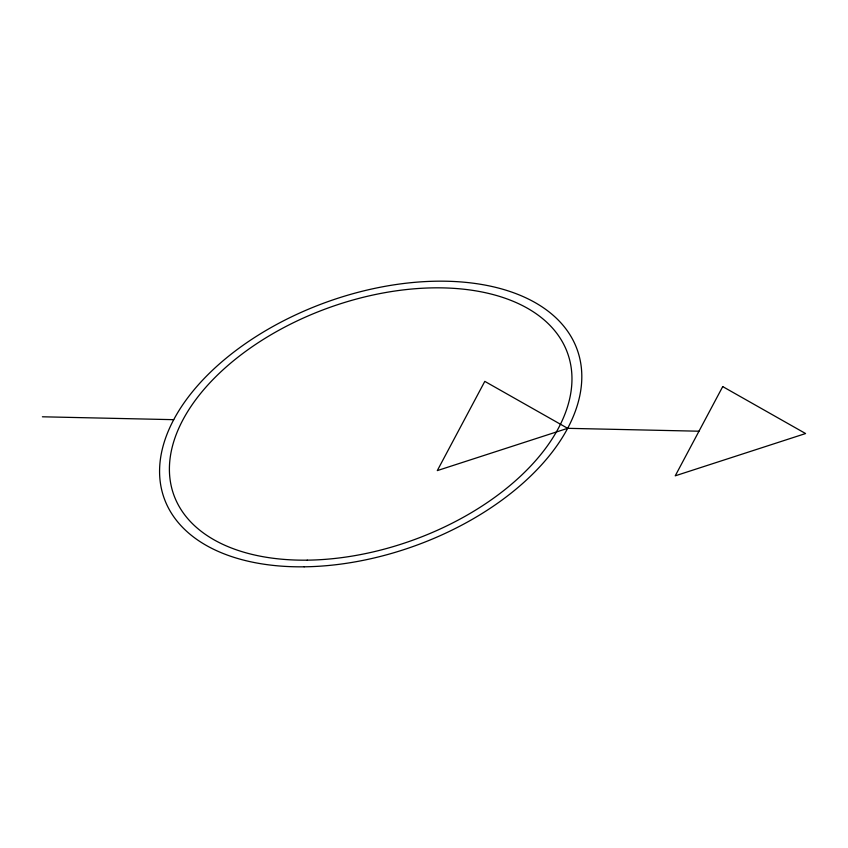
<?xml version="1.0" encoding="UTF-8"?>
<svg xmlns="http://www.w3.org/2000/svg" width="848" height="848" viewBox="0 0 848 848"><rect width="100%" height="100%" fill="white"/><g stroke="black" fill="none" stroke-linecap="round" stroke-linejoin="round"><path stroke-width="1.27" d="M567.672 428.325L437.303 470.598L484.802 381.367L567.672 428.325L698.985 431.208M42.4 416.792L173.713 419.675M722.729 386.593L675.241 475.823L805.6 433.54L722.729 386.593M304.156 566.814A219.484 129.627 -19.8 0 0 577.477 350.447A219.484 129.627 -19.8 0 0 230.433 354.74A219.484 129.627 -19.8 0 0 304.156 566.814M307.262 560.157A209.244 123.575 -19.8 0 0 567.831 353.881A209.244 123.575 -19.8 0 0 236.984 357.962A209.244 123.575 -19.8 0 0 307.262 560.157"/></g></svg>
